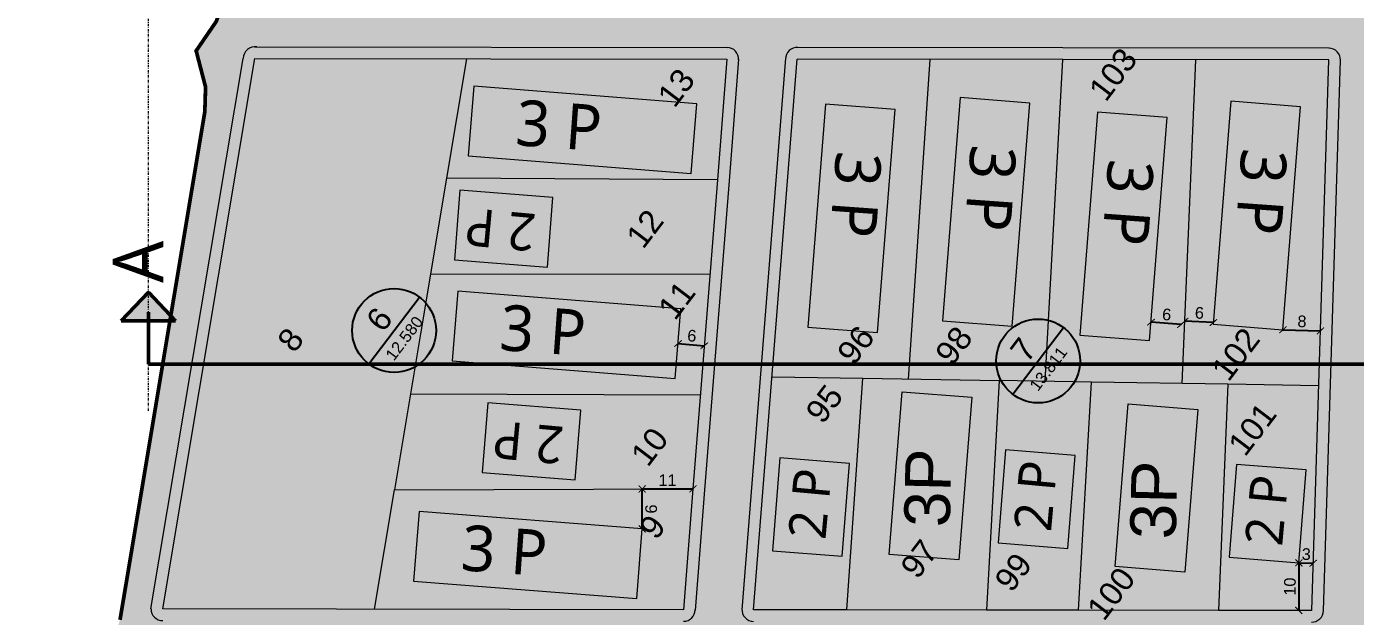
# Model space of a CAD drawing. Header units: millimetres. Extents: x -71 to 10084, y -63 to 6230.
# Drawn here: x 9056.2 to 9341.3, y 2916.3 to 3042.8 of the extents above; entities that cross this region are included whole.
import ezdxf
from ezdxf.enums import TextEntityAlignment as Align

# ---------------------------------------------------------------- set-up
doc = ezdxf.new("R2010")
doc.units = ezdxf.units.MM
doc.linetypes.add('TRAZO_Y_PUNTO', pattern=[1, 0.5, -0.25, 0, -0.25])
for name, color, linetype, lineweight, true_color in [('00.PROPUESTAS EDIFICACION', 251, 'Continuous', 5, 0x575757), ('000.TEJIDO', 214, 'Continuous', 5, 0xac029b), ('0000PARCELAS', 252, 'Continuous', 5, 0x969696), ('0000VEREDAS', 252, 'Continuous', 5, 0xa58d95), ('000CUADRAS', 251, 'Continuous', 5, 0x575757), ('00CALLES PROPUESTAS SECUNDARIAS', 18, 'Continuous', 30, 0x000000), ('COTAS', 154, 'Continuous', 5, 0x004f9e), ('SIMB CORTE', 18, 'Continuous', 50, 0x000000)]:
    doc.layers.add(name, color=color, linetype=linetype, lineweight=lineweight, true_color=true_color)
for name, color, linetype, lineweight in [('5 Claves calificaciones', 22, 'Continuous', 25), ('6 Cotas parcelación', 75, 'Continuous', 18), ('MEDIANERA', 30, 'TRAZO_Y_PUNTO', 20)]:
    doc.layers.add(name, color=color, linetype=linetype, lineweight=lineweight)
for name, color, linetype in [('LT-AMBITO', 1, 'Continuous'), ('LT-SIST CALZADAS', 8, 'Continuous'), ('LT-SIST EV PUBLICO', 3, 'Continuous'), ('LT-SIST VEREDAS', 9, 'Continuous'), ('LT-ZONA R1', 2, 'Continuous'), ('LT-ZONA R2', 30, 'Continuous')]:
    doc.layers.add(name, color=color, linetype=linetype)
doc.styles.add('Arial', font='arial.ttf')
doc.styles.add('ES_TEXTO PARA BLOQUES', font='arial.ttf')
doc.styles.add('LOCALES', font='@Yu Gothic.ttf', dxfattribs={"height": 2})
doc.dimstyles.new('1000', dxfattribs={"dimtxt": 2.5, "dimasz": 1.5, "dimexe": 1.25, "dimexo": 0.625, "dimtad": 1, "dimdec": 0, "dimtxsty": 'Arial', "dimblk": 'ARCHTICK', "dimcen": 2.5, "dimse1": 1, "dimse2": 1, "dimazin": 3, "dimtfac": 1, "dimtdec": 0, "dimtmove": 2, "dimatfit": 3})

# ---------------------------------------------------------------- blocks, each defined once
blk = doc.blocks.new('10X50')
at = {"layer": '000.TEJIDO', "linetype": 'Continuous', "transparency": 33554687}
h = blk.add_hatch(color=256, dxfattribs=at)
h.dxf.hatch_style = 1
h.paths.add_polyline_path([(42.06, 27.04), (33.95, 39.65), (-6.43, 13.7), (1.68, 1.08)])
at = {"layer": '000.TEJIDO', "linetype": 'Continuous'}
blk.add_lwpolyline([(-6.43, 13.7), (1.68, 1.08), (42.06, 27.04), (33.95, 39.65)], close=True, dxfattribs=at)
at = {"linetype": 'Continuous', "insert": (2.82, 17.18), "char_height": 9.8139, "width": 88.9442, "attachment_point": 1, "rotation": 33.1352, "style": 'LOCALES'}
blk.add_mtext('{\\C256;\\c0;3 P}', dxfattribs=at)
blk = doc.blocks.new('10 X 30')
at = {"linetype": 'Continuous', "true_color": 0x2776bb, "transparency": 33554480}
h = blk.add_hatch(color=152, dxfattribs=at)
h.dxf.hatch_style = 1
h.paths.add_polyline_path([(29.44, 18.93), (21.33, 31.54), (-8.11, 12.62), (0, 0)])
at = {"layer": '000.TEJIDO', "linetype": 'Continuous'}
blk.add_lwpolyline([(0, 0), (-8.11, 12.62), (21.33, 31.54), (29.44, 18.93), (0, 0)], dxfattribs=at)
at = {"layer": '00CALLES PROPUESTAS SECUNDARIAS', "linetype": 'Continuous', "insert": (-1.43, 13.73), "char_height": 9.833, "attachment_point": 1, "rotation": 35.9341, "style": 'ES_TEXTO PARA BLOQUES'}
blk.add_mtext_dynamic_manual_height_columns('{\\C256;\\c0;3P}', width=62.6108, gutter_width=49.17, heights=[0], dxfattribs=at)
blk = doc.blocks.new('20X15')
at = {"layer": '000.TEJIDO', "linetype": 'Continuous', "true_color": 0xf8991e, "transparency": 33554687}
h = blk.add_hatch(color=30, dxfattribs=at)
h.dxf.hatch_style = 1
h.paths.add_polyline_path([(0, 0), (16.82, 10.81), (8.71, 23.43), (-8.11, 12.62)])
at = {"layer": '000.TEJIDO', "linetype": 'Continuous'}
blk.add_lwpolyline([(0, 0), (16.82, 10.81), (8.71, 23.43), (-8.11, 12.62)], close=True, dxfattribs=at)
at = {"linetype": 'Continuous', "insert": (-3.73, 11.75), "char_height": 8.0429, "width": 43.0575, "attachment_point": 1, "rotation": 31.9909, "style": 'LOCALES'}
blk.add_mtext('{\\C256;\\c0;2 P}', dxfattribs=at)
blk = doc.blocks.new('_ArchTick')
at = {"color": 0, "linetype": 'ByBlock', "const_width": 0.15}
blk.add_lwpolyline([(-0.5, -0.5), (0.5, 0.5)], dxfattribs=at)
blk = doc.blocks.new('*D243')
at = {"layer": '6 Cotas parcelación', "color": 0, "linetype": 'Continuous', "lineweight": -2, "transparency": 16777216}
blk.add_line((9196, 2974.8), (9201.64, 2974.35), dxfattribs=at)
at = {"layer": '6 Cotas parcelación', "color": 0, "linetype": 'Continuous', "lineweight": -2, "transparency": 16777216, "xscale": 1.5, "yscale": 1.5, "zscale": 1.5}
for p, rotation in [((9196, 2974.8), 175.4855063286643), ((9201.64, 2974.35), -4.514493671335675)]:
    blk.add_blockref('_ArchTick', p, dxfattribs=dict(at, rotation=rotation))
at = {"layer": '6 Cotas parcelación', "color": 0, "linetype": 'Continuous', "transparency": 16777216, "insert": (9198.97, 2976.47), "char_height": 2.5, "attachment_point": 5, "rotation": 355.4855, "style": 'Arial'}
blk.add_mtext('6', dxfattribs=at)
blk = doc.blocks.new('*D244')
at = {"layer": '6 Cotas parcelación', "color": 0, "linetype": 'Continuous', "lineweight": -2, "transparency": 16777216}
blk.add_line((9188.32, 2935.03), (9188.29, 2943.6), dxfattribs=at)
at = {"layer": '6 Cotas parcelación', "color": 0, "linetype": 'Continuous', "lineweight": -2, "transparency": 16777216, "xscale": 1.5, "yscale": 1.5, "zscale": 1.5}
for p, rotation in [((9188.29, 2943.6), 90.16694120075726), ((9188.32, 2935.03), -89.8330587992427)]:
    blk.add_blockref('_ArchTick', p, dxfattribs=dict(at, rotation=rotation))
at = {"layer": '6 Cotas parcelación', "color": 0, "linetype": 'Continuous', "transparency": 16777216, "insert": (9190.21, 2939.32), "char_height": 2.5, "attachment_point": 5, "rotation": 270.1669, "style": 'Arial'}
blk.add_mtext('9', dxfattribs=at)
blk = doc.blocks.new('*D245')
at = {"layer": '6 Cotas parcelación', "color": 0, "linetype": 'Continuous', "lineweight": -2, "transparency": 16777216}
blk.add_line((9188.29, 2943.6), (9199.21, 2943.63), dxfattribs=at)
at = {"layer": '6 Cotas parcelación', "color": 0, "linetype": 'Continuous', "lineweight": -2, "transparency": 16777216, "xscale": 1.5, "yscale": 1.5, "zscale": 1.5}
for p, rotation in [((9188.29, 2943.6), -179.83305880719132), ((9199.21, 2943.63), 0.1669411928087927)]:
    blk.add_blockref('_ArchTick', p, dxfattribs=dict(at, rotation=rotation))
at = {"layer": '6 Cotas parcelación', "color": 0, "linetype": 'Continuous', "transparency": 16777216, "insert": (9193.75, 2945.49), "char_height": 2.5, "attachment_point": 5, "rotation": 0.1669, "style": 'Arial'}
blk.add_mtext('11', dxfattribs=at)
blk = doc.blocks.new('*D251')
at = {"layer": '6 Cotas parcelación', "color": 0, "linetype": 'Continuous', "lineweight": -2, "transparency": 16777216}
blk.add_line((9325.78, 2977.77), (9333.81, 2977.52), dxfattribs=at)
at = {"layer": '6 Cotas parcelación', "color": 0, "linetype": 'Continuous', "lineweight": -2, "transparency": 16777216, "xscale": 1.5, "yscale": 1.5, "zscale": 1.5}
for p, rotation in [((9325.78, 2977.77), 178.218263183654), ((9333.81, 2977.52), -1.7817368163459977)]:
    blk.add_blockref('_ArchTick', p, dxfattribs=dict(at, rotation=rotation))
at = {"layer": '6 Cotas parcelación', "color": 0, "linetype": 'Continuous', "transparency": 16777216, "insert": (9329.86, 2979.55), "char_height": 2.5, "attachment_point": 5, "rotation": 358.2183, "style": 'Arial'}
blk.add_mtext('8', dxfattribs=at)
blk = doc.blocks.new('*D252')
at = {"layer": '6 Cotas parcelación', "color": 0, "linetype": 'Continuous', "lineweight": -2, "transparency": 16777216}
blk.add_line((9310.86, 2979.33), (9304.69, 2979.6), dxfattribs=at)
at = {"layer": '6 Cotas parcelación', "color": 0, "linetype": 'Continuous', "lineweight": -2, "transparency": 16777216, "xscale": 1.5, "yscale": 1.5, "zscale": 1.5}
for p, rotation in [((9304.69, 2979.6), 177.542499060975), ((9310.86, 2979.33), -2.4575009390248788)]:
    blk.add_blockref('_ArchTick', p, dxfattribs=dict(at, rotation=rotation))
at = {"layer": '6 Cotas parcelación', "color": 0, "linetype": 'Continuous', "transparency": 16777216, "insert": (9307.86, 2981.37), "char_height": 2.5, "attachment_point": 5, "rotation": 357.5425, "style": 'Arial'}
blk.add_mtext('6', dxfattribs=at)
blk = doc.blocks.new('*D253')
at = {"layer": '6 Cotas parcelación', "color": 0, "linetype": 'Continuous', "lineweight": -2, "transparency": 16777216}
blk.add_line((9303.91, 2978.88), (9297.48, 2979.39), dxfattribs=at)
at = {"layer": '6 Cotas parcelación', "color": 0, "linetype": 'Continuous', "lineweight": -2, "transparency": 16777216, "xscale": 1.5, "yscale": 1.5, "zscale": 1.5}
for p, rotation in [((9297.48, 2979.39), 175.4855063321142), ((9303.91, 2978.88), -4.514493667885816)]:
    blk.add_blockref('_ArchTick', p, dxfattribs=dict(at, rotation=rotation))
at = {"layer": '6 Cotas parcelación', "color": 0, "linetype": 'Continuous', "transparency": 16777216, "insert": (9300.84, 2981.03), "char_height": 2.5, "attachment_point": 5, "rotation": 355.4855, "style": 'Arial'}
blk.add_mtext('6', dxfattribs=at)
blk = doc.blocks.new('*D254')
at = {"layer": '6 Cotas parcelación', "color": 0, "linetype": 'Continuous', "lineweight": -2, "transparency": 16777216}
blk.add_line((9329.19, 2927.76), (9332.26, 2927.67), dxfattribs=at)
at = {"layer": '6 Cotas parcelación', "color": 0, "linetype": 'Continuous', "lineweight": -2, "transparency": 16777216, "xscale": 1.5, "yscale": 1.5, "zscale": 1.5}
for p, rotation in [((9329.19, 2927.76), 178.21826318935), ((9332.26, 2927.67), -1.7817368106500058)]:
    blk.add_blockref('_ArchTick', p, dxfattribs=dict(at, rotation=rotation))
at = {"layer": '6 Cotas parcelación', "color": 0, "linetype": 'Continuous', "transparency": 16777216, "insert": (9330.78, 2929.62), "char_height": 2.5, "attachment_point": 5, "rotation": 358.2183, "style": 'Arial'}
blk.add_mtext('3', dxfattribs=at)
blk = doc.blocks.new('*D255')
at = {"layer": '6 Cotas parcelación', "color": 0, "linetype": 'Continuous', "lineweight": -2, "transparency": 16777216}
blk.add_line((9329.19, 2927.76), (9329.18, 2917.53), dxfattribs=at)
at = {"layer": '6 Cotas parcelación', "color": 0, "linetype": 'Continuous', "lineweight": -2, "transparency": 16777216, "xscale": 1.5, "yscale": 1.5, "zscale": 1.5}
for p, rotation in [((9329.19, 2927.76), 89.922076538231), ((9329.18, 2917.53), -90.07792346176888)]:
    blk.add_blockref('_ArchTick', p, dxfattribs=dict(at, rotation=rotation))
at = {"layer": '6 Cotas parcelación', "color": 0, "linetype": 'Continuous', "transparency": 16777216, "insert": (9327.28, 2922.65), "char_height": 2.5, "attachment_point": 5, "rotation": 89.9221, "style": 'Arial'}
blk.add_mtext('10', dxfattribs=at)

msp = doc.modelspace()

# ---------------------------------------------------------------- hatches: boundary and pattern name
at = {"layer": '00.PROPUESTAS EDIFICACION', "linetype": 'Continuous', "true_color": 0x136734, "transparency": 33554569}
h = msp.add_hatch(color=116, dxfattribs=at)
h.dxf.hatch_style = 1
h.paths.add_polyline_path([(9082.93, 2902.87), (9065.99, 2801.76), (9110.98, 2801.76), (9127.91, 2902.8)])
h.paths.add_polyline_path([(9146.35, 3010.27), (9150.64, 3035.91), (9105.23, 3035.97), (9085.44, 2917.86), (9130.85, 2917.8), (9135.15, 2943.44), (9140.75, 2976.86)])
h.paths.add_polyline_path([(9167.07, 3134.86), (9214.15, 3134.8), (9216.23, 3161.84), (9199.59, 3164.82), (9126.84, 3164.91), (9107.75, 3050.97), (9153, 3050.91), (9162.38, 3106.88)])
h.paths.add_polyline_path([(9199.59, 3164.82), (9216.23, 3161.84), (9216.46, 3164.79)])
at = {"layer": 'COTAS', "linetype": 'Continuous', "true_color": 0xf26722, "transparency": 33554472}
h = msp.add_hatch(color=30, dxfattribs=at)
h.dxf.hatch_style = 1
h.paths.add_polyline_path([(9221.54, 3035.82), (9212.21, 2917.69), (9331.95, 2917.53), (9335.62, 3035.66)])
at = {"layer": 'LT-SIST CALZADAS', "transparency": 33554559}
h = msp.add_hatch(color=256, dxfattribs=at)
h.paths.add_polyline_path([(9072.34, 2896.74), (9070.31, 2904.51), (9074.54, 2910.67), (9076.29, 2915.51), (9094.48, 3024.53), (9094.64, 3029.84), (9092.62, 3037.61), (9096.94, 3043.92), (9098.69, 3048.84), (9116.09, 3153.47), (9116.25, 3158.79), (9113.52, 3170.16), (9127.18, 3173.69), (9216.03, 3173.57), (9219.25, 3173.4), (9227.18, 3169.38), (9232.81, 3168.74), (9242.98, 3171.04), (9804.24, 3170.27), (9792.5, 3122.28), (9791.95, 3116.75), (9793, 3111.44), (9795.52, 3106.65), (9799.3, 3102.78), (9806.25, 3098.72), (9806.25, 3054.95), (9786.97, 3055.09), (9779.87, 3053.21), (9776.73, 3051.27), (9772.88, 3047.31), (9770.36, 3042.4), (9769.52, 3038.8), (9765.64, 2917.16), (9764.38, 2910.21), (9765.14, 2901.26), (9761.38, 2793.46), (9618.18, 2793.04), (9611.27, 2794.06), (9602.6, 2793.04), (9485.78, 2793.04), (9476.86, 2794.08), (9469.83, 2793.04), (9343.87, 2793.04), (9334.95, 2794.08), (9327.92, 2793.04), (9203.37, 2793.04), (9196.23, 2794.08), (9187.59, 2793.04), (9056.24, 2793.04), (9057.48, 2803.7), (9072.18, 2891.42)])
h.paths.add_polyline_path([(9346.62, 2905.04), (9346.11, 2905), (9345.63, 2904.87), (9345.19, 2904.64), (9344.79, 2904.33), (9344.47, 2903.95), (9344.23, 2903.51), (9344.08, 2903.04), (9344.03, 2902.52), (9340.9, 2801.8), (9340.95, 2801.28), (9341.09, 2800.81), (9341.63, 2800.02), (9342.42, 2799.48), (9342.89, 2799.34), (9343.4, 2799.29), (9364.4, 2799.29), (9449.3, 2799.29), (9470.3, 2799.29), (9470.8, 2799.34), (9471.27, 2799.48), (9472.07, 2800.02), (9472.6, 2800.81), (9472.75, 2801.28), (9472.8, 2801.8), (9475.93, 2902.29), (9475.89, 2902.79), (9475.76, 2903.27), (9475.25, 2904.08), (9474.47, 2904.64), (9474.01, 2904.8), (9473.5, 2904.86), (9452.43, 2904.89), (9420.93, 2904.94), (9399.03, 2904.97), (9367.53, 2905.01)], flags=16)
h.paths.add_polyline_path([(9201.97, 2799.56), (9202.42, 2799.38), (9202.95, 2799.29), (9255.15, 2799.29), (9276.34, 2799.29), (9307.59, 2799.29), (9328.39, 2799.29), (9328.89, 2799.34), (9329.36, 2799.48), (9330.16, 2800.02), (9330.69, 2800.81), (9330.84, 2801.28), (9330.89, 2801.8), (9334.02, 2902.48), (9333.99, 2902.97), (9333.86, 2903.44), (9333.65, 2903.88), (9333.35, 2904.27), (9332.97, 2904.59), (9332.55, 2904.84), (9332.09, 2904.99), (9331.59, 2905.06), (9311.53, 2905.08), (9281.53, 2905.13), (9261.08, 2905.15), (9231.08, 2905.19), (9210.67, 2905.22), (9210.67, 2905.18), (9210.3, 2905.1), (9209.85, 2904.9), (9209.45, 2904.62), (9209.11, 2904.27), (9208.84, 2903.86), (9208.67, 2903.4), (9208.58, 2902.92), (9200.61, 2801.98), (9200.62, 2801.49), (9200.72, 2801.02), (9200.92, 2800.57), (9201.2, 2800.16), (9201.56, 2799.82)], flags=16)
h.paths.add_polyline_path([(9063.57, 2802.2), (9063.53, 2801.7), (9063.6, 2801.21), (9064, 2800.34), (9064.69, 2799.68), (9065.04, 2799.5), (9064.99, 2799.29), (9188.06, 2799.29), (9188.56, 2799.34), (9189.03, 2799.48), (9189.82, 2800.02), (9190.36, 2800.81), (9190.48, 2801.19), (9190.52, 2801.19), (9198.52, 2902.54), (9198.51, 2903.06), (9198.39, 2903.56), (9198.17, 2904.02), (9197.86, 2904.44), (9197.48, 2904.78), (9197.03, 2905.03), (9196.54, 2905.19), (9196.03, 2905.24), (9082.79, 2905.4), (9082.79, 2905.38), (9082.31, 2905.31), (9081.81, 2905.11), (9081.36, 2904.8), (9080.99, 2904.41), (9080.71, 2903.95), (9080.55, 2903.49), (9077.47, 2903.83), (9077.33, 2902.81), (9080.34, 2902.31)], flags=16)
h.paths.add_polyline_path([(9211.25, 2915.43), (9211.74, 2915.27), (9212.25, 2915.22), (9232.25, 2915.19), (9262.25, 2915.15), (9281.99, 2915.12), (9311.99, 2915.08), (9331.9, 2915.06), (9332.41, 2915.09), (9332.89, 2915.22), (9333.34, 2915.45), (9333.73, 2915.76), (9334.05, 2916.14), (9334.29, 2916.58), (9334.44, 2917.05), (9334.49, 2917.57), (9338.16, 3035.61), (9338.13, 3036.11), (9338, 3036.59), (9337.77, 3037.03), (9337.46, 3037.43), (9337.08, 3037.75), (9336.64, 3037.99), (9336.17, 3038.14), (9335.67, 3038.19), (9278.63, 3038.27), (9221.18, 3038.35), (9221.18, 3038.31), (9220.77, 3038.21), (9220.3, 3037.99), (9219.89, 3037.68), (9219.55, 3037.29), (9219.29, 3036.85), (9219.16, 3036.44), (9219.12, 3036.45), (9209.76, 2917.92), (9209.78, 2917.4), (9209.89, 2916.9), (9210.11, 2916.44), (9210.42, 2916.02), (9210.81, 2915.68)], flags=16)
h.paths.add_polyline_path([(9102.64, 3035.41), (9082.85, 2917.28), (9083.07, 2917.3), (9083.18, 2916.94), (9083.4, 2916.51), (9083.72, 2916.13), (9084.1, 2915.81), (9084.53, 2915.58), (9084.99, 2915.44), (9085.48, 2915.39), (9197.21, 2915.24), (9197.72, 2915.29), (9198.18, 2915.44), (9198.98, 2915.97), (9199.51, 2916.77), (9199.63, 2917.14), (9199.67, 2917.14), (9201.75, 2943.46), (9204.37, 2976.61), (9206.98, 3009.75), (9209.03, 3035.67), (9209.02, 3036.19), (9208.9, 3036.68), (9208.68, 3037.15), (9208.38, 3037.56), (9207.99, 3037.9), (9207.54, 3038.15), (9207.06, 3038.31), (9206.54, 3038.37), (9105.09, 3038.5), (9105.09, 3038.49), (9104.62, 3038.41), (9104.12, 3038.22), (9103.66, 3037.91), (9103.29, 3037.52), (9103.01, 3037.06), (9102.86, 3036.6), (9099.78, 3036.94), (9099.64, 3035.92)], flags=16)
h.paths.add_polyline_path([(9220.46, 3049.89), (9220.69, 3049.46), (9221, 3049.08), (9221.38, 3048.77), (9221.81, 3048.53), (9222.27, 3048.39), (9222.76, 3048.34), (9336.04, 3048.19), (9336.56, 3048.23), (9337.03, 3048.36), (9337.48, 3048.58), (9337.87, 3048.89), (9338.2, 3049.28), (9338.43, 3049.71), (9338.58, 3050.19), (9338.63, 3050.71), (9339.22, 3069.5), (9341.18, 3132.49), (9341.16, 3132.49), (9341.09, 3132.96), (9340.91, 3133.45), (9340.61, 3133.91), (9340.23, 3134.29), (9339.78, 3134.57), (9339.34, 3134.73), (9339.34, 3134.75), (9231.17, 3154.12), (9230.68, 3154.16), (9230.19, 3154.1), (9229.73, 3153.95), (9229.3, 3153.71), (9228.92, 3153.39), (9228.62, 3153.01), (9228.45, 3152.67), (9228.3, 3152.71), (9222.27, 3076.29), (9220.26, 3050.89), (9220.32, 3050.36)], flags=16)
h.paths.add_polyline_path([(9124.62, 3166), (9124.46, 3165.54), (9121.38, 3165.88), (9121.24, 3164.86), (9124.25, 3164.36), (9105.27, 3051.1), (9105.45, 3050.13), (9105.88, 3049.39), (9106.54, 3048.83), (9107.47, 3048.5), (9208.13, 3048.36), (9208.12, 3048.4), (9208.54, 3048.5), (9209, 3048.72), (9209.42, 3049.03), (9209.76, 3049.41), (9210.01, 3049.86), (9210.14, 3050.27), (9210.18, 3050.26), (9214.53, 3106.72), (9218.99, 3164.63), (9218.98, 3165.15), (9218.86, 3165.64), (9218.65, 3166.11), (9218.34, 3166.52), (9217.95, 3166.86), (9217.51, 3167.11), (9217.02, 3167.27), (9216.51, 3167.32), (9126.7, 3167.44), (9126.7, 3167.43), (9126.22, 3167.36), (9125.72, 3167.16), (9125.27, 3166.85), (9124.9, 3166.46)], flags=16)
h.paths.add_polyline_path([(9755.04, 2799.99), (9755.58, 2800.77), (9755.8, 2801.72), (9758.91, 2901.86), (9758.88, 2902.37), (9758.75, 2902.85), (9758.53, 2903.3), (9758.22, 2903.7), (9757.84, 2904.03), (9757.4, 2904.28), (9756.92, 2904.43), (9756.42, 2904.48), (9733.92, 2904.51), (9700.17, 2904.56), (9677.46, 2904.59), (9643.71, 2904.63), (9621.3, 2904.66), (9620.78, 2904.63), (9620.3, 2904.49), (9619.86, 2904.27), (9619.46, 2903.96), (9619.14, 2903.58), (9618.9, 2903.14), (9618.75, 2902.67), (9618.7, 2902.17), (9615.63, 2801.88), (9615.66, 2801.32), (9615.82, 2800.78), (9616.08, 2800.3), (9616.46, 2799.88), (9616.92, 2799.56), (9617.43, 2799.35), (9617.78, 2799.29), (9674.33, 2799.29), (9697.05, 2799.29), (9730.8, 2799.29), (9753.3, 2799.29), (9754.25, 2799.48)], flags=16)
h.paths.add_polyline_path([(9488.53, 2904.84), (9488.01, 2904.81), (9487.53, 2904.68), (9487.09, 2904.45), (9486.69, 2904.14), (9486.37, 2903.76), (9486.13, 2903.32), (9485.98, 2902.85), (9485.93, 2902.33), (9482.8, 2801.8), (9482.86, 2801.28), (9483, 2800.81), (9483.54, 2800.02), (9484.33, 2799.48), (9484.8, 2799.34), (9485.31, 2799.29), (9583.57, 2799.29), (9603.07, 2799.29), (9603.58, 2799.34), (9604.05, 2799.48), (9604.84, 2800.02), (9605.38, 2800.81), (9605.52, 2801.28), (9605.58, 2801.8), (9608.7, 2902.11), (9608.66, 2902.61), (9608.53, 2903.09), (9608.3, 2903.53), (9607.99, 2903.92), (9607.61, 2904.25), (9607.17, 2904.48), (9606.7, 2904.63), (9606.2, 2904.68), (9586.7, 2904.71), (9557.45, 2904.75), (9537.19, 2904.78), (9507.94, 2904.82)], flags=16)
h.paths.add_polyline_path([(9348.17, 3035.66), (9344.5, 2917.54), (9344.68, 2916.58), (9345.2, 2915.8), (9345.97, 2915.26), (9346.92, 2915.04), (9367.99, 2915.01), (9399.49, 2914.96), (9421.39, 2914.93), (9452.89, 2914.89), (9473.8, 2914.86), (9474.32, 2914.9), (9474.79, 2915.03), (9475.24, 2915.26), (9475.63, 2915.57), (9475.96, 2915.95), (9476.19, 2916.39), (9476.34, 2916.86), (9476.39, 2917.38), (9480.07, 3035.42), (9480.03, 3035.92), (9479.9, 3036.4), (9479.68, 3036.84), (9479.36, 3037.24), (9478.98, 3037.56), (9478.54, 3037.8), (9478.07, 3037.95), (9477.57, 3038), (9456.57, 3038.03), (9425.07, 3038.07), (9403.18, 3038.1), (9371.68, 3038.14), (9350.77, 3038.17), (9350.25, 3038.13), (9349.77, 3038), (9349.33, 3037.78), (9348.93, 3037.47), (9348.61, 3037.08), (9348.37, 3036.65), (9348.22, 3036.17)], flags=16)
h.paths.add_polyline_path([(9619.36, 2916.21), (9619.59, 2915.78), (9619.9, 2915.4), (9620.28, 2915.08), (9620.71, 2914.85), (9621.18, 2914.71), (9621.67, 2914.66), (9756.92, 2914.48), (9757.86, 2914.68), (9758.63, 2915.2), (9759.16, 2915.96), (9759.38, 2916.9), (9763.69, 3055.63), (9766.76, 3055.53), (9766.81, 3056.62), (9763.71, 3056.83), (9763.65, 3057.3), (9763.46, 3057.8), (9763.17, 3058.25), (9762.79, 3058.63), (9762.34, 3058.92), (9761.9, 3059.08), (9761.9, 3059.09), (9627.2, 3083.21), (9626.71, 3083.25), (9626.22, 3083.19), (9625.76, 3083.04), (9625.33, 3082.8), (9624.96, 3082.48), (9624.65, 3082.1), (9624.48, 3081.76), (9624.29, 3081.82), (9619.17, 2917.17), (9619.22, 2916.68)], flags=16)
h.paths.add_polyline_path([(9492.92, 3106.12), (9492.61, 3105.74), (9492.44, 3105.4), (9492.25, 3105.46), (9491.44, 3079.32), (9490.44, 3047.33), (9489.45, 3015.35), (9488.45, 2983.36), (9487.46, 2951.38), (9486.4, 2917.35), (9486.59, 2916.39), (9487.1, 2915.6), (9487.87, 2915.06), (9488.83, 2914.84), (9606.57, 2914.68), (9607.09, 2914.72), (9607.56, 2914.85), (9608.01, 2915.08), (9608.4, 2915.39), (9608.73, 2915.77), (9608.96, 2916.21), (9609.11, 2916.68), (9609.16, 2917.2), (9614.34, 3083.58), (9614.32, 3083.58), (9614.26, 3084.05), (9614.07, 3084.55), (9613.78, 3085), (9613.39, 3085.38), (9612.94, 3085.66), (9612.5, 3085.83), (9612.51, 3085.84), (9495.16, 3106.85), (9494.67, 3106.89), (9494.18, 3106.83), (9493.72, 3106.68), (9493.29, 3106.44)], flags=16)
h.paths.add_polyline_path([(9351.79, 3131.39), (9351.49, 3131.01), (9351.32, 3130.67), (9351.13, 3130.73), (9348.64, 3050.69), (9348.82, 3049.73), (9349.34, 3048.94), (9350.11, 3048.39), (9351.07, 3048.17), (9373.13, 3048.14), (9395.13, 3048.11), (9417.13, 3048.08), (9477.94, 3048), (9478.46, 3048.03), (9478.94, 3048.16), (9479.38, 3048.39), (9479.77, 3048.7), (9480.1, 3049.09), (9480.34, 3049.52), (9480.48, 3050), (9480.54, 3050.51), (9482.3, 3107.22), (9482.28, 3107.22), (9482.22, 3107.69), (9482.03, 3108.19), (9481.74, 3108.64), (9481.35, 3109.02), (9480.9, 3109.3), (9480.46, 3109.47), (9480.47, 3109.48), (9354.04, 3132.12), (9353.55, 3132.16), (9353.06, 3132.1), (9352.6, 3131.95), (9352.17, 3131.71)], flags=16)
h.paths.add_polyline_path([(9800.01, 3095.1), (9800.01, 3095.1), (9800.01, 3095.1), (9800.01, 3095.1), (9800.01, 3095.1), (9800.01, 3095.1), (9800.01, 3095.11), (9800.01, 3095.11), (9800.01, 3095.11), (9800.01, 3095.11), (9800.01, 3095.11), (9800, 3095.11), (9800, 3095.11), (9800, 3095.11), (9800, 3095.11), (9800, 3095.11), (9800, 3095.11), (9800, 3095.11), (9800, 3095.11), (9800, 3095.11), (9800, 3095.11), (9800, 3095.11), (9799.99, 3095.11), (9799.99, 3095.11), (9799.99, 3095.11), (9799.99, 3095.11), (9799.99, 3095.11), (9799.99, 3095.1), (9799.99, 3095.1), (9799.99, 3095.1), (9799.99, 3095.1), (9791.67, 3061.1), (9791.67, 3061.09), (9791.67, 3061.09), (9791.67, 3061.09), (9791.67, 3061.09), (9791.67, 3061.09), (9791.67, 3061.09), (9791.67, 3061.09), (9791.67, 3061.09), (9791.67, 3061.09), (9791.67, 3061.09), (9791.67, 3061.09), (9791.67, 3061.09), (9791.67, 3061.08), (9791.67, 3061.08), (9791.67, 3061.08), (9791.68, 3061.08), (9791.68, 3061.08), (9791.68, 3061.08), (9791.68, 3061.08), (9800, 3061.14), (9800, 3061.14), (9800, 3061.14), (9800, 3061.14), (9800, 3061.14), (9800, 3061.14), (9800.01, 3061.14), (9800.01, 3061.15), (9800.01, 3061.15), (9800.01, 3061.15), (9800.01, 3061.15), (9800.01, 3061.15), (9800.01, 3061.15), (9800.01, 3061.15), (9800.01, 3061.15), (9800.01, 3061.15), (9800.01, 3061.15)], flags=16)
h.paths.add_polyline_path([(9796.29, 3164.03), (9796.29, 3164.03), (9796.29, 3164.03), (9796.29, 3164.03), (9796.29, 3164.04), (9796.29, 3164.04), (9796.29, 3164.04), (9796.29, 3164.04), (9796.29, 3164.04), (9796.29, 3164.04), (9796.29, 3164.04), (9796.29, 3164.04), (9796.29, 3164.04), (9796.28, 3164.04), (9796.28, 3164.04), (9796.28, 3164.04), (9796.28, 3164.04), (9796.28, 3164.04), (9796.28, 3164.04), (9242.51, 3164.8), (9242.51, 3164.8), (9242.51, 3164.8), (9242.51, 3164.8), (9242.51, 3164.8), (9242.51, 3164.8), (9242.51, 3164.8), (9242.51, 3164.79), (9242.51, 3164.79), (9242.51, 3164.79), (9242.5, 3164.79), (9242.5, 3164.79), (9242.5, 3164.79), (9242.5, 3164.79), (9242.5, 3164.79), (9242.5, 3164.79), (9242.5, 3164.79), (9242.5, 3164.79), (9242.5, 3164.79), (9242.5, 3164.78), (9242.5, 3164.78), (9242.5, 3164.78), (9242.5, 3164.78), (9242.51, 3164.78), (9242.51, 3164.78), (9242.51, 3164.78), (9242.51, 3164.78), (9242.51, 3164.78), (9242.51, 3164.78), (9242.51, 3164.78), (9242.51, 3164.78), (9773.2, 3069.71), (9773.2, 3069.71), (9773.2, 3069.71), (9773.2, 3069.71), (9773.2, 3069.71), (9773.2, 3069.71), (9773.2, 3069.72), (9773.2, 3069.72), (9773.21, 3069.72), (9773.21, 3069.72), (9773.21, 3069.72), (9773.21, 3069.72), (9773.21, 3069.72), (9773.21, 3069.72), (9773.21, 3069.72), (9773.21, 3069.72)], flags=16)
at = {"layer": 'LT-SIST EV PUBLICO', "transparency": 33554559}
msp.add_hatch(color=256, dxfattribs=at).paths.add_polyline_path([(9135.19, 2943.47), (9130.9, 2917.83), (9085.49, 2917.89), (9105.28, 3036), (9150.69, 3035.94), (9146.39, 3010.3), (9140.79, 2976.89)])
at = {"layer": 'LT-SIST VEREDAS', "transparency": 33554559}
h = msp.add_hatch(color=256, dxfattribs=at)
h.paths.add_polyline_path([(9103.01, 3037.06), (9103.29, 3037.52), (9103.66, 3037.91), (9104.12, 3038.22), (9104.62, 3038.41), (9105.09, 3038.49), (9105.09, 3038.5), (9206.54, 3038.37), (9207.06, 3038.31), (9207.54, 3038.15), (9207.99, 3037.9), (9208.38, 3037.56), (9208.68, 3037.15), (9208.9, 3036.68), (9209.02, 3036.19), (9209.03, 3035.67), (9206.98, 3009.75), (9204.37, 2976.61), (9201.75, 2943.46), (9199.67, 2917.14), (9199.63, 2917.14), (9199.51, 2916.77), (9198.98, 2915.97), (9198.18, 2915.44), (9197.72, 2915.29), (9197.21, 2915.24), (9085.48, 2915.39), (9084.99, 2915.44), (9084.53, 2915.58), (9084.1, 2915.81), (9083.72, 2916.13), (9083.4, 2916.51), (9083.18, 2916.94), (9083.07, 2917.3), (9082.85, 2917.28), (9102.64, 3035.41), (9099.64, 3035.92), (9099.78, 3036.94), (9102.86, 3036.6)])
h.paths.add_polyline_path([(9085.49, 2917.89), (9197.21, 2917.74), (9199.26, 2943.66), (9201.87, 2976.8), (9204.49, 3009.95), (9206.54, 3035.87), (9105.28, 3036)], flags=16)
h = msp.add_hatch(color=256, dxfattribs=at)
h.paths.add_polyline_path([(9209.89, 2916.9), (9209.78, 2917.4), (9209.76, 2917.92), (9219.12, 3036.45), (9219.16, 3036.44), (9219.29, 3036.85), (9219.55, 3037.29), (9219.89, 3037.68), (9220.3, 3037.99), (9220.77, 3038.21), (9221.18, 3038.31), (9221.18, 3038.35), (9278.63, 3038.27), (9335.67, 3038.19), (9336.17, 3038.14), (9336.64, 3037.99), (9337.08, 3037.75), (9337.46, 3037.43), (9337.77, 3037.03), (9338, 3036.59), (9338.13, 3036.11), (9338.16, 3035.61), (9334.49, 2917.57), (9334.44, 2917.05), (9334.29, 2916.58), (9334.05, 2916.14), (9333.73, 2915.76), (9333.34, 2915.45), (9332.89, 2915.22), (9332.41, 2915.09), (9331.9, 2915.06), (9311.99, 2915.08), (9281.99, 2915.12), (9262.25, 2915.15), (9232.25, 2915.19), (9212.25, 2915.22), (9211.74, 2915.27), (9211.25, 2915.43), (9210.81, 2915.68), (9210.42, 2916.02), (9210.11, 2916.44)])
h.paths.add_polyline_path([(9232.26, 2917.69), (9262.26, 2917.65), (9281.99, 2917.62), (9311.99, 2917.58), (9331.99, 2917.56), (9335.67, 3035.69), (9278.62, 3035.77), (9221.58, 3035.84), (9212.26, 2917.72)], flags=16)
at = {"layer": 'LT-ZONA R1', "transparency": 33554559}
for points in [[(9146.39, 3010.3), (9204.49, 3009.95), (9202.9, 2989.76), (9142.94, 2989.71)], [(9235.7, 2967.38), (9232.26, 2917.69), (9212.26, 2917.72), (9216.2, 2967.69)], [(9262.26, 2917.65), (9264.95, 2966.9), (9284.75, 2966.58), (9281.99, 2917.62)], [(9311.99, 2917.58), (9313.99, 2966.1), (9333.49, 2965.79), (9331.99, 2917.56)], [(9138.65, 2964.06), (9200.85, 2963.84), (9199.26, 2943.66), (9135.19, 2943.47)]]:
    msp.add_hatch(color=256, dxfattribs=at).paths.add_polyline_path(points)
at = {"layer": 'LT-ZONA R2', "transparency": 33554559}
for points in [[(9206.54, 3035.87), (9204.49, 3009.95), (9146.39, 3010.3), (9150.69, 3035.94)], [(9235.7, 2967.38), (9216.2, 2967.69), (9221.58, 3035.84), (9250.1, 3035.81), (9278.62, 3035.77), (9307.14, 3035.73), (9307.11, 3034.98), (9307.14, 3035.73), (9335.67, 3035.69), (9333.49, 2965.79), (9313.99, 2966.1), (9311.99, 2917.58), (9281.99, 2917.62), (9284.75, 2966.58), (9304.16, 2966.26), (9284.76, 2966.58), (9284.76, 2966.58), (9274.83, 2966.74), (9264.93, 2966.9), (9261.55, 2966.96), (9264.95, 2966.9), (9262.26, 2917.65), (9232.26, 2917.69), (9235.7, 2967.38), (9245.51, 2967.22), (9245.58, 2968.35), (9245.51, 2967.22)], [(9202.9, 2989.76), (9201.87, 2976.8), (9200.85, 2963.84), (9138.65, 2964.06), (9140.79, 2976.89), (9142.94, 2989.71)], [(9130.9, 2917.83), (9135.19, 2943.47), (9199.26, 2943.66), (9197.21, 2917.74)]]:
    msp.add_hatch(color=256, dxfattribs=at).paths.add_polyline_path(points)
at = {"layer": 'SIMB CORTE', "transparency": 33554687}
h = msp.add_hatch(color=256, dxfattribs=at)
h.dxf.hatch_style = 1
h.paths.add_polyline_path([(9076.54, 2979.69), (9082.38, 2979.69), (9082.38, 2985.85)])
h = msp.add_hatch(color=256, dxfattribs=at)
h.dxf.hatch_style = 1
h.paths.add_polyline_path([(9088.22, 2979.69), (9082.38, 2979.69), (9082.38, 2985.85)])

# ---------------------------------------------------------------- linework, layer by layer
at = {"layer": '0000PARCELAS', "linetype": 'Continuous'}
for p, q in [((9150.64, 3035.91), (9146.35, 3010.27)), ((9245.46, 2967.19), (9250.06, 3035.78)), ((9274.78, 2966.71), (9278.58, 3035.74)), ((9304.12, 2966.23), (9307.1, 3035.7)), ((9142.9, 2989.68), (9202.85, 2989.73)), ((9216.16, 2967.66), (9235.65, 2967.35)), ((9313.95, 2966.08), (9311.95, 2917.55)), ((9138.6, 2964.03), (9200.81, 2963.81)), ((9130.85, 2917.8), (9135.15, 2943.44))]:
    msp.add_line(p, q, dxfattribs=at)
for points in [[(9204.45, 3009.92), (9146.35, 3010.27), (9140.75, 2976.86), (9135.15, 2943.44), (9199.21, 2943.63)], [(9232.21, 2917.66), (9235.65, 2967.35), (9264.9, 2966.87)], [(9281.95, 2917.59), (9284.7, 2966.55), (9264.9, 2966.87), (9262.21, 2917.62)], [(9333.45, 2965.76), (9313.95, 2966.08), (9284.7, 2966.55)]]:
    msp.add_lwpolyline(points, dxfattribs=at)
at = {"layer": '0000VEREDAS', "linetype": 'Continuous'}
for points in [[(9105.24, 3038.47), (9206.69, 3038.34)], [(9335.7, 3038.16), (9278.58, 3038.24), (9221.54, 3038.32)], [(9082.91, 2917.87), (9102.7, 3035.98)], [(9209, 3035.83), (9206.94, 3009.72), (9204.32, 2976.58), (9201.7, 2943.43), (9199.66, 2917.51)], [(9219.05, 3036.01), (9209.7, 2917.69)], [(9334.44, 2917.45), (9338.12, 3035.66)]]:
    msp.add_lwpolyline(points, dxfattribs=at)
for centre, start, end in [((9105.23, 3035.97), 80.4875, 179.9221), ((9206.49, 3035.84), 355.4846, 89.9242), ((9221.54, 3035.82), 85.4855, 179.9221), ((9335.62, 3035.66), 358.217, 89.9239), ((9085.44, 2917.86), 179.9221, 269.9229), ((9197.17, 2917.71), 270, 360), ((9212.21, 2917.69), 175.4855, 269.9221), ((9331.95, 2917.53), 268.2183, 359.9221)]:
    msp.add_arc(centre, 2.5, start, end, dxfattribs=at)
at = {"layer": '000CUADRAS', "linetype": 'Continuous'}
msp.add_line((9212.21, 2917.69), (9221.54, 3035.82), dxfattribs=at)
for points in [[(9197.17, 2917.71), (9085.44, 2917.86), (9105.23, 3035.97)], [(9105.23, 3035.97), (9206.49, 3035.84), (9204.45, 3009.92), (9201.83, 2976.77), (9199.21, 2943.63), (9197.17, 2917.71)], [(9331.95, 2917.53), (9335.62, 3035.66), (9278.58, 3035.74), (9221.54, 3035.82)], [(9331.95, 2917.53), (9311.95, 2917.55), (9281.95, 2917.59), (9262.21, 2917.62), (9232.21, 2917.66), (9212.21, 2917.69)]]:
    msp.add_lwpolyline(points, dxfattribs=at)
at = {"layer": '5 Claves calificaciones'}
for points in [[(9129.64, 2970.44), (9140.53, 2984.77)], [(9267.81, 2963.91), (9278.71, 2978.23)]]:
    msp.add_lwpolyline(points, dxfattribs=at)
for centre in [(9135.08, 2977.6), (9273.26, 2971.07)]:
    msp.add_circle(centre, 9, dxfattribs=at)
at = {"layer": 'LT-AMBITO', "const_width": 0.8}
msp.add_lwpolyline([(9076.29, 2915.51), (9094.48, 3024.53), (9094.64, 3029.84), (9092.62, 3037.61), (9096.94, 3043.92), (9098.69, 3048.84), (9116.09, 3153.47), (9116.25, 3158.79), (9113.52, 3170.16), (9127.18, 3173.69), (9216.03, 3173.57), (9219.25, 3173.4), (9227.18, 3169.38), (9232.81, 3168.74), (9242.98, 3171.04), (9804.24, 3170.27)], dxfattribs=at)
at = {"layer": 'MEDIANERA'}
msp.add_line((9082.38, 2960.38), (9082.38, 3292.4), dxfattribs=at)
at = {"layer": 'SIMB CORTE'}
for p, q in [((9082.38, 2985.85), (9076.54, 2979.69)), ((9082.38, 2985.85), (9088.22, 2979.69)), ((9076.54, 2979.69), (9082.38, 2979.69)), ((9082.38, 2970.38), (9082.38, 2981.57)), ((9088.22, 2979.69), (9082.38, 2979.69)), ((9101.88, 2970.38), (9082.38, 2970.38)), ((9101.88, 2970.38), (9746.9, 2970.38))]:
    msp.add_line(p, q, dxfattribs=at)

# ---------------------------------------------------------------- block references
at = {"layer": '000.TEJIDO', "linetype": 'Continuous'}
for name, p, rotation in [('10 X 30', (9232.41, 3056.81), 322.7520690791263), ('10 X 30', (9286.5, 3054.99), 322.7520690791263), ('10X50', (9148.99, 3015.21), 322.7520690791263), ('10X50', (9256.65, 3029.56), 232.7520690791263), ('10X50', (9227.76, 3028.19), 232.7520690791263), ('10X50', (9286.15, 3026.46), 232.7520690791263), ('10X50', (9314.76, 3028.8), 232.7520690791263), ('20X15', (9169.15, 3006.15), 142.7520690791262), ('10X50', (9145.57, 2971.26), 322.7520690791263), ('20X15', (9175.12, 2960.5), 142.7520690791262), ('10 X 30', (9256.26, 2928.39), 52.75206907912627), ('10 X 30', (9304.74, 2925.79), 52.75206907912627), ('10X50', (9137.29, 2924.01), 322.7520690791263), ('20X15', (9231.21, 2929.17), 52.75206907912627), ('20X15', (9279.6, 2930.86), 52.75206907912627), ('20X15', (9329.19, 2927.76), 52.75206907912627)]:
    msp.add_blockref(name, p, dxfattribs=dict(at, rotation=rotation))

# ---------------------------------------------------------------- texts
at = {"layer": '5 Claves calificaciones', "style": 'Arial'}
for s, p in [('103', (9291.29, 3031.07)), ('13', (9197.58, 3028.21)), ('12', (9190.87, 2997.95)), ('11', (9197.69, 2982.61)), ('6', (9133.89, 2978.51)), ('8', (9114.85, 2974.11)), ('96', (9236.11, 2973.03)), ('98', (9257.15, 2972.9)), ('102', (9317.62, 2971.03)), ('7', (9272.07, 2971.98)), ('95', (9229.36, 2960.37)), ('101', (9321.17, 2954.95)), ('10', (9191.87, 2951.18)), ('9', (9192.48, 2933.98)), ('97', (9249.72, 2927.1)), ('99', (9269.9, 2924.26)), ('100', (9290.88, 2919.66))]:
    msp.add_text(s, height=5, rotation=52.7559, dxfattribs=at).set_placement(p, align=Align.CENTER)
for s, p in [('12.580', (9136.28, 2976.69)), ('13.811', (9274.45, 2970.16))]:
    msp.add_text(s, height=2.5, rotation=52.7521, dxfattribs=at).set_placement(p, align=Align.TOP_CENTER)
at = {"layer": 'SIMB CORTE', "style": 'LOCALES'}
msp.add_text('A', height=10.88, rotation=90, dxfattribs=at).set_placement((9085.61, 2987.81))

# ---------------------------------------------------------------- dimensions: what is measured, and where the dimension line sits
at = {"layer": '6 Cotas parcelación', "linetype": 'Continuous'}
for p1, p2, picture, middle in [((9303.91, 2978.88), (9297.48, 2979.39), '*D253', (9300.84, 2981.03)), ((9310.86, 2979.33), (9304.69, 2979.6), '*D252', (9307.86, 2981.37)), ((9325.78, 2977.77), (9333.81, 2977.52), '*D251', (9329.86, 2979.55)), ((9196, 2974.8), (9201.64, 2974.35), '*D243', (9198.97, 2976.47)), ((9188.29, 2943.6), (9199.21, 2943.63), '*D245', (9193.75, 2945.49)), ((9188.32, 2935.03), (9188.29, 2943.6), '*D244', (9190.21, 2939.32)), ((9329.19, 2927.76), (9332.26, 2927.67), '*D254', (9330.78, 2929.62)), ((9329.19, 2927.76), (9329.18, 2917.53), '*D255', (9327.28, 2922.65))]:
    dim = msp.add_aligned_dim(p1=p1, p2=p2, distance=0, dimstyle='1000', dxfattribs=at)
    dim.commit()
    dim.dimension.update_dxf_attribs({"geometry": picture, "text_midpoint": middle})

doc.saveas('drawing.dxf')
